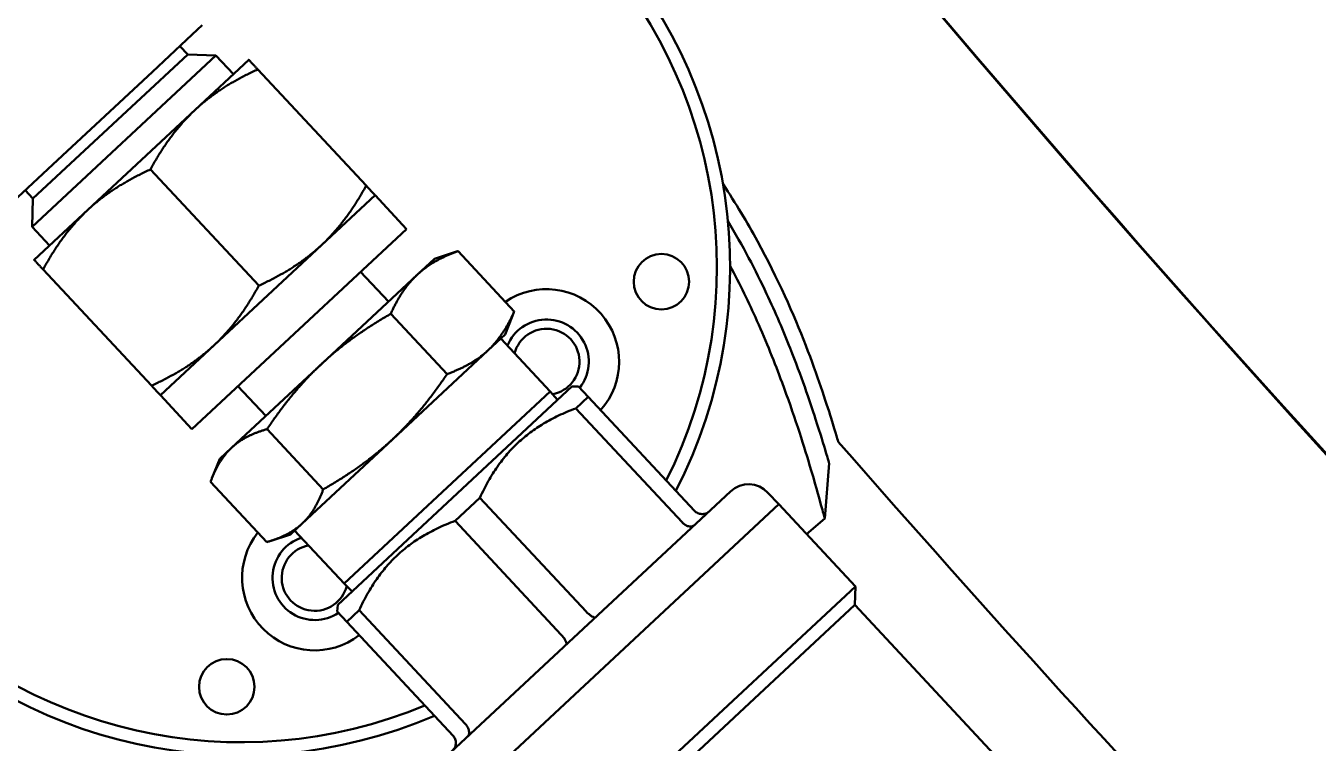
# Model space of a CAD drawing. Header units: inches. Extents: x 11 to 1621, y 11 to 1332.
# Drawn here: x 1205.855 to 1209.708, y 323.469 to 325.609 of the extents above; entities that cross this region are included whole.
import ezdxf

# ---------------------------------------------------------------- set-up
doc = ezdxf.new("R2010")
doc.units = ezdxf.units.IN
doc.header["$LTSCALE"] = 48
doc.header["$MEASUREMENT"] = 0
doc.layers.add('Visible (ANSI)', color=7, linetype='Continuous', lineweight=50)

msp = doc.modelspace()

# ---------------------------------------------------------------- linework, layer by layer
at = {"layer": 'Visible (ANSI)'}
for p, q in [((1206.38088, 325.610324), (1206.351169, 325.582618)), ((1206.232324, 325.471793), (1206.351169, 325.582618)), ((1206.337662, 325.523532), (1206.314474, 325.548398)), ((1206.421827, 325.520593), (1205.873311, 325.009094)), ((1206.337662, 325.523532), (1205.87625, 325.09326)), ((1206.337662, 325.523532), (1206.421827, 325.520593)), ((1206.519675, 325.507306), (1206.359691, 325.358119)), ((1206.473965, 325.464681), (1206.421827, 325.520593)), ((1206.232324, 325.471793), (1205.935212, 325.194731)), ((1206.546325, 325.478728), (1206.869488, 325.132177)), ((1206.359691, 325.358119), (1206.039724, 325.059745)), ((1205.816367, 325.083906), (1205.935212, 325.194731)), ((1206.226357, 325.180354), (1206.549521, 324.833803)), ((1205.87625, 325.09326), (1205.853063, 325.118126)), ((1206.736154, 324.954412), (1206.896138, 325.103599)), ((1206.990254, 325.002672), (1206.896138, 325.103599)), ((1205.87625, 325.09326), (1205.873311, 325.009094)), ((1206.039724, 325.059745), (1205.879741, 324.910558)), ((1205.92545, 324.953182), (1205.873311, 325.009094)), ((1206.990254, 325.002672), (1206.350319, 324.405923)), ((1206.416187, 324.656037), (1206.736154, 324.954412)), ((1207.072912, 324.914032), (1207.021755, 324.866327)), ((1207.072912, 324.914032), (1207.129774, 324.932508)), ((1207.311032, 324.757005), (1207.143479, 324.936683)), ((1205.90639, 324.881979), (1206.229554, 324.535429)), ((1206.853125, 324.874797), (1206.935783, 324.786157)), ((1207.021755, 324.866327), (1206.73705, 324.600835)), ((1207.110632, 324.570129), (1206.943079, 324.749807)), ((1207.283513, 324.68819), (1207.30591, 324.743625)), ((1207.232356, 324.640485), (1207.283513, 324.68819)), ((1206.256204, 324.50685), (1206.416187, 324.656037)), ((1206.947651, 324.374993), (1207.232356, 324.640485)), ((1207.418231, 324.518063), (1207.270714, 324.676255)), ((1206.73705, 324.600835), (1206.46824, 324.350166)), ((1206.487448, 324.533798), (1206.570106, 324.445158)), ((1207.483148, 324.53252), (1206.784943, 323.881434)), ((1207.483148, 324.53252), (1207.502649, 324.533293)), ((1207.531549, 324.502301), (1207.502649, 324.533293)), ((1206.350319, 324.405923), (1206.256204, 324.50685)), ((1207.418231, 324.518063), (1206.803894, 323.945185)), ((1207.440447, 324.492701), (1207.418231, 324.518063)), ((1207.494428, 324.467685), (1207.531549, 324.502301)), ((1207.531549, 324.502301), (1207.848388, 324.162533)), ((1207.811267, 324.127917), (1207.494428, 324.467685)), ((1206.741622, 324.226022), (1206.574069, 324.4057)), ((1206.678841, 324.124324), (1206.947651, 324.374993)), ((1206.46824, 324.350166), (1206.432978, 324.317283)), ((1206.432978, 324.317283), (1206.410581, 324.261849)), ((1208.249632, 324.304339), (1208.236961, 324.138726)), ((1206.573012, 324.06879), (1206.405459, 324.248468)), ((1207.956249, 324.220049), (1207.063652, 323.387689)), ((1208.067536, 324.216163), (1208.099757, 324.181611)), ((1208.099757, 324.181611), (1207.091986, 323.241849)), ((1207.091986, 323.241849), (1208.099757, 324.181611)), ((1207.13451, 324.132056), (1207.208752, 324.201287)), ((1207.208752, 324.201287), (1207.525591, 323.86152)), ((1208.099757, 324.181611), (1208.327984, 323.936866)), ((1208.182422, 324.092963), (1208.236961, 324.138726)), ((1206.643579, 324.091441), (1206.678841, 324.124324)), ((1206.803894, 323.945185), (1206.656377, 324.103376)), ((1207.451349, 323.792288), (1207.13451, 324.132056)), ((1206.643579, 324.091441), (1206.586717, 324.072966)), ((1206.827644, 323.921254), (1206.803894, 323.945185)), ((1207.35201, 323.026755), (1208.327984, 323.936866)), ((1208.326041, 323.881223), (1208.327984, 323.936866)), ((1206.784943, 323.881434), (1206.782812, 323.862035)), ((1207.453349, 323.067423), (1208.326041, 323.881223)), ((1208.326041, 323.881223), (1208.892583, 323.273681)), ((1206.782812, 323.862035), (1206.811713, 323.831042)), ((1206.811713, 323.831042), (1206.848834, 323.865658)), ((1207.128552, 323.491275), (1206.811713, 323.831042)), ((1206.848834, 323.865658), (1207.165673, 323.52589))]:
    msp.add_line(p, q, dxfattribs=at)
for centre, radius in [((1247.196979, 358.380235), 48.3125), ((1247.196979, 358.380235), 46.34375), ((1247.196979, 358.380235), 42.829288), ((1247.196979, 358.380235), 42.579288), ((1247.196979, 358.380235), 42.279288), ((1247.196979, 358.380235), 38.75), ((1207.749843, 324.845485), 0.082677), ((1206.454137, 323.63722), 0.082677)]:
    msp.add_circle(centre, radius, dxfattribs=at)
for centre, radius, start, end in [((1247.196979, 358.380235), 50.625, 210.3890484, 225.601263), ((1247.196979, 358.380235), 50.62647, 210.4164762, 225.3961106), ((1206.497858, 324.889205), 1.456693, 332.745198, 115.522104), ((1206.497858, 324.889205), 1.417323, 333.317508, 115.020267), ((1206.497858, 324.889205), 1.456693, 150.477896, 293.254802), ((1206.497858, 324.889205), 1.417323, 150.979733, 292.682492), ((1207.407236, 324.606747), 0.216535, 318.215909, 124.470343), ((1207.407236, 324.606747), 0.125984, 321.989299, 157.59806), ((1207.407236, 324.606747), 0.098425, 280.575211, 165.194835), ((1247.196979, 358.380235), 51.6875, 221.1501497, 225.5889029), ((1208.009949, 324.162462), 0.07874, 43, 133), ((1206.716193, 323.962339), 0.216535, 141.529657, 307.784091), ((1206.716193, 323.962339), 0.125984, 108.40194, 304.010701), ((1206.716193, 323.962339), 0.098425, 100.805165, 345.424789)]:
    msp.add_arc(centre, radius, start, end, dxfattribs=at)
for points, weights in [([(1206.519675, 325.507306), (1206.519675, 325.507306), (1206.546325, 325.478728)], [1, 1.0379548493, 1]), ([(1206.546325, 325.478728), (1206.43394, 325.427357), (1206.359691, 325.358119)], [1, 1.0379548493, 1]), ([(1206.359691, 325.358119), (1206.285443, 325.288881), (1206.226357, 325.180354)], [1, 1.0379548493, 1]), ([(1206.226357, 325.180354), (1206.113973, 325.128983), (1206.039724, 325.059745)], [1, 1.0379548493, 1]), ([(1206.736154, 324.954412), (1206.810403, 325.02365), (1206.869488, 325.132177)], [1, 1.0379548493, 1]), ([(1206.869488, 325.132177), (1206.896138, 325.103599), (1206.896138, 325.103599)], [1, 1.0379548493, 1]), ([(1206.039724, 325.059745), (1205.965475, 324.990507), (1205.90639, 324.881979)], [1, 1.0379548493, 1]), ([(1206.549521, 324.833803), (1206.661906, 324.885174), (1206.736154, 324.954412)], [1, 1.0379548493, 1]), ([(1205.90639, 324.881979), (1205.879741, 324.910558), (1205.879741, 324.910558)], [1, 1.0379548493, 1]), ([(1207.143479, 324.936683), (1207.068258, 324.909692), (1207.021755, 324.866327)], [1, 1.0379548493, 1]), ([(1207.129774, 324.932508), (1207.136436, 324.934672), (1207.143479, 324.936683)], [1.00696041845, 1.00387603962, 1]), ([(1206.416187, 324.656037), (1206.490436, 324.725275), (1206.549521, 324.833803)], [1, 1.0379548493, 1]), ([(1207.021755, 324.866327), (1206.975252, 324.822963), (1206.943079, 324.749807)], [1, 1.0379548493, 1]), ([(1207.232356, 324.640485), (1207.278859, 324.68385), (1207.311032, 324.757005)], [1, 1.0379548493, 1]), ([(1207.311032, 324.757005), (1207.308534, 324.750119), (1207.30591, 324.743625)], [1, 1.00387603962, 1.00696041845]), ([(1206.943079, 324.749807), (1206.822679, 324.680686), (1206.73705, 324.600835)], [1, 1.0379548493, 1]), ([(1206.229554, 324.535429), (1206.341939, 324.586799), (1206.416187, 324.656037)], [1, 1.0379548493, 1]), ([(1207.110632, 324.570129), (1207.185853, 324.597121), (1207.232356, 324.640485)], [1, 1.0379548493, 1]), ([(1206.73705, 324.600835), (1206.651421, 324.520985), (1206.574069, 324.4057)], [1, 1.0379548493, 1]), ([(1206.947651, 324.374993), (1207.03328, 324.454844), (1207.110632, 324.570129)], [1, 1.0379548493, 1]), ([(1206.256204, 324.50685), (1206.256204, 324.50685), (1206.229554, 324.535429)], [1, 1.0379548493, 1]), ([(1207.208752, 324.201287), (1207.296416, 324.393653), (1207.494428, 324.467685)], [1.56628897925, 1.72291787713, 1.56628897925]), ([(1206.574069, 324.4057), (1206.507366, 324.386652), (1206.46824, 324.350166)], [1, 1.0379548493, 1]), ([(1206.741622, 324.226022), (1206.862022, 324.295143), (1206.947651, 324.374993)], [1, 1.0379548493, 1]), ([(1206.46824, 324.350166), (1206.429114, 324.31368), (1206.405459, 324.248468)], [1, 1.0379548493, 1]), ([(1206.678841, 324.124324), (1206.717967, 324.16081), (1206.741622, 324.226022)], [1, 1.0379548493, 1]), ([(1206.573012, 324.06879), (1206.639715, 324.087838), (1206.678841, 324.124324)], [1, 1.0379548493, 1]), ([(1206.848834, 323.865658), (1206.936498, 324.058024), (1207.13451, 324.132056)], [1.56628897925, 1.72291787713, 1.56628897925])]:
    msp.add_rational_spline(points, weights, degree=2, dxfattribs=at)
for points, knots in [([(1207.933485, 325.136034), (1207.971235, 325.079559), (1208.005349, 325.022737), (1208.097407, 324.854709), (1208.144292, 324.747481), (1208.215686, 324.564082), (1208.240158, 324.488549), (1208.270121, 324.392311), (1208.276927, 324.368073), (1208.276927, 324.368073)], [-3.62142226, -3.62142226, -3.62142226, -3.62142226, -3.08968516, -3.08968516, -2.02469275, -2.02469275, -0.96167888, -0.96167888, 0, 0, 0, 0]), ([(1208.249644, 324.304337), (1208.249647, 324.304337), (1208.248421, 324.308553), (1208.244561, 324.321766), (1208.24273, 324.328005), (1208.23381, 324.358058), (1208.223589, 324.392018), (1208.191217, 324.491913), (1208.166398, 324.564517), (1208.11349, 324.69797), (1208.09019, 324.752815), (1208.030418, 324.879983), (1207.991984, 324.953395), (1207.947935, 325.02663)], [9.67049338, 9.67049338, 9.67049338, 9.67049338, 10.12667417, 10.12667417, 10.39079664, 10.39079664, 11.16825381, 11.16825381, 12.17202536, 12.17202536, 12.79481468, 12.79481468, 13.56352869, 13.56352869, 13.56352869, 13.56352869]), ([(1207.954427, 324.893064), (1207.983824, 324.83806), (1208.010472, 324.783056), (1208.062857, 324.665635), (1208.087674, 324.603672), (1208.144439, 324.450983), (1208.171559, 324.365772), (1208.207424, 324.246383), (1208.218958, 324.204935), (1208.229081, 324.168001), (1208.231166, 324.160303), (1208.23557, 324.143967), (1208.236972, 324.138746), (1208.23697, 324.138742)], [-13.32329403, -13.32329403, -13.32329403, -13.32329403, -12.79481468, -12.79481468, -12.17202536, -12.17202536, -11.16825381, -11.16825381, -10.39079664, -10.39079664, -10.12667417, -10.12667417, -9.67049338, -9.67049338, -9.67049338, -9.67049338]), ([(1207.848388, 324.162533), (1207.851139, 324.159582), (1207.854427, 324.157193), (1207.861799, 324.153742), (1207.865819, 324.152751), (1207.87408, 324.152352), (1207.878241, 324.152985), (1207.886094, 324.155828), (1207.88971, 324.15803), (1207.892826, 324.160906), (1207.892864, 324.160942), (1207.892903, 324.160978)], [-0.127149604, -0.127149604, -0.127149604, -0.127149604, -0.096378163, -0.096378163, -0.0648728, -0.0648728, -0.032614428, -0.032614428, 0, 0, 0.000411925, 0.000411925, 0.000411925, 0.000411925]), ([(1207.811267, 324.127917), (1207.811271, 324.127912), (1207.811275, 324.127908), (1207.814018, 324.12497), (1207.817112, 324.122429), (1207.823715, 324.11837), (1207.827159, 324.116907), (1207.833994, 324.115251), (1207.837316, 324.115103), (1207.841912, 324.115923), (1207.843404, 324.116397), (1207.846144, 324.11771), (1207.847384, 324.118546), (1207.8485, 324.119572), (1207.848527, 324.119597), (1207.848553, 324.119622)], [0.127149605, 0.127149605, 0.127149605, 0.127149605, 0.127196878, 0.127196878, 0.157802983, 0.157802983, 0.188784197, 0.188784197, 0.220510332, 0.220510332, 0.237355132, 0.237355132, 0.254225765, 0.254225765, 0.254637744, 0.254637744, 0.254637744, 0.254637744]), ([(1207.525591, 323.86152), (1207.528342, 323.858569), (1207.53124, 323.855815), (1207.537082, 323.850938), (1207.539962, 323.848884), (1207.545322, 323.84578), (1207.547738, 323.844786), (1207.551739, 323.844037), (1207.553279, 323.844303), (1207.554275, 323.845203), (1207.554287, 323.845214), (1207.5543, 323.845226)], [-0.127149605, -0.127149605, -0.127149605, -0.127149605, -0.096378163, -0.096378163, -0.0648728, -0.0648728, -0.032614428, -0.032614428, 0, 0, 0.000411925, 0.000411925, 0.000411925, 0.000411925]), ([(1207.465601, 323.762512), (1207.465613, 323.762524), (1207.465625, 323.762535), (1207.466592, 323.763466), (1207.466965, 323.764984), (1207.466497, 323.769027), (1207.465674, 323.771507), (1207.462951, 323.777071), (1207.461103, 323.780087), (1207.456645, 323.786255), (1207.4541, 323.789337), (1207.451349, 323.792288)], [-0.254604276, -0.254604276, -0.254604276, -0.254604276, -0.254192405, -0.254192405, -0.221582257, -0.221582257, -0.189328118, -0.189328118, -0.157826889, -0.157826889, -0.127059485, -0.127059485, -0.127059485, -0.127059485]), ([(1207.171347, 323.488116), (1207.171373, 323.488141), (1207.1714, 323.488166), (1207.172501, 323.489208), (1207.173422, 323.490387), (1207.174923, 323.493028), (1207.1755, 323.494484), (1207.176638, 323.499011), (1207.176723, 323.502335), (1207.175547, 323.509269), (1207.174328, 323.512806), (1207.17074, 323.519677), (1207.168421, 323.522941), (1207.165681, 323.525881), (1207.165677, 323.525886), (1207.165673, 323.52589)], [-0.000411925, -0.000411925, -0.000411925, -0.000411925, 0, 0, 0.016868419, 0.016868419, 0.03371101, 0.03371101, 0.065432981, 0.065432981, 0.096410129, 0.096410129, 0.127012218, 0.127012218, 0.127059485, 0.127059485, 0.127059485, 0.127059485]), ([(1207.126997, 323.44676), (1207.127036, 323.446796), (1207.127074, 323.446832), (1207.128689, 323.448353), (1207.130109, 323.449997), (1207.132587, 323.453549), (1207.13364, 323.455449), (1207.136092, 323.461202), (1207.136954, 323.46525), (1207.137065, 323.473384), (1207.13635, 323.477391), (1207.133444, 323.484898), (1207.131299, 323.488325), (1207.12856, 323.491266), (1207.128556, 323.49127), (1207.128552, 323.491275)], [-0.254637744, -0.254637744, -0.254637744, -0.254637744, -0.254225765, -0.254225765, -0.237355132, -0.237355132, -0.220510331, -0.220510331, -0.188784196, -0.188784196, -0.157802983, -0.157802983, -0.127196878, -0.127196878, -0.127149605, -0.127149605, -0.127149605, -0.127149605])]:
    msp.add_open_spline(points, degree=3, knots=knots, dxfattribs=at)

doc.saveas('drawing.dxf')
